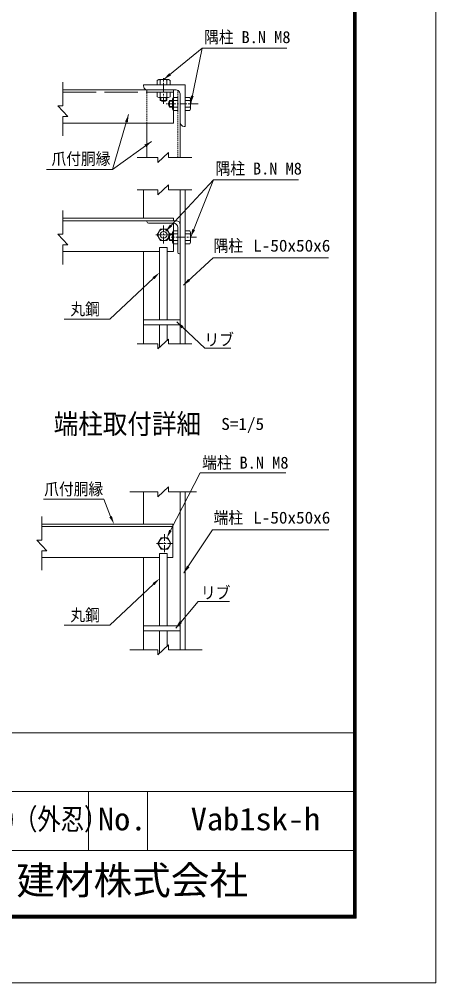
# Model space of a CAD drawing. Units: millimetres, scale not verified, with parts at other scales. Extents: x -4455 to 4455, y -3150 to 3150.
# Drawn here: x 2954 to 4455, y -3150 to 326 of the extents above; entities that cross this region are included whole.
import ezdxf
from ezdxf.enums import TextEntityAlignment as Align

# ---------------------------------------------------------------- set-up
doc = ezdxf.new("R2010")
doc.units = ezdxf.units.MM
doc.header["$LTSCALE"] = 20
for name, pattern in [('DASHED', [7.5, 6, -1.5]), ('USER1', [2, 1.25, -0.25, 0.25, -0.25]), ('USER2', [0.375, 0.25, -0.125])]:
    doc.linetypes.add(name, pattern=pattern)
for name, color, linetype, lineweight in [('0-3_7詳細', 7, 'Continuous', 18), ('0-B_0', 1, 'Continuous', 18), ('0-E_D-TTL', 7, 'Continuous', 18)]:
    doc.layers.add(name, color=color, linetype=linetype, lineweight=lineweight)
doc.layers.add('0-F_D-TTL-TXT', color=7, linetype='Continuous')
doc.styles.add('ＭＳ ゴシック', font='')
doc.styles.get('ＭＳ ゴシック').set_extended_font_data('MS Gothic')

# ---------------------------------------------------------------- blocks, each defined once
blk = doc.blocks.new('50X6')
at = {"layer": '0-B_0', "color": 7}
for p, q in [((0, 1000), (30, 1000)), ((0, 1000), (0, 0)), ((120, 240), (120, 910)), ((0, 0), (1000, 0)), ((240, 120), (910, 120)), ((1000, 0), (1000, 30))]:
    blk.add_line(p, q, dxfattribs=at)
for centre, radius, start, end in [((30, 910), 90, 0, 90), ((240, 240), 120, 180, 270.0001), ((910, 30), 90, 0, 90.0001)]:
    blk.add_arc(centre, radius, start, end, dxfattribs=at)

msp = doc.modelspace()

# ---------------------------------------------------------------- linework, layer by layer
at = {"layer": '0-3_7詳細'}
for p, q in [((3612.85, 220.87), (3571.51, 22.19)), ((3456.14, 108.43), (3450.38, 105.11)), ((3450.38, 105.11), (3450.38, 89.23)), ((3456.14, 108.43), (3491.66, 108.43)), ((3461.9, 106.37), (3461.9, 89.23)), ((3485.9, 106.37), (3485.9, 89.23)), ((3491.66, 108.43), (3497.42, 105.11)), ((3497.42, 105.11), (3497.42, 89.23)), ((3110.74, 71.23), (3506.9, 71.23)), ((3509.9, 71.23), (3401.9, 71.23)), ((3509.9, -48.77), (3509.9, 71.23)), ((3450.38, 62.23), (3497.42, 62.23)), ((3450.38, 46.36), (3450.38, 62.23)), ((3456.14, 43.03), (3450.38, 46.36)), ((3456.14, 43.03), (3491.66, 43.03)), ((3461.9, 45.09), (3461.9, 62.23)), ((3461.9, 43.03), (3461.9, 32.37)), ((3485.9, 45.09), (3485.9, 62.23)), ((3485.9, 43.03), (3485.9, 32.37)), ((3505.7, 2.47), (3505.7, 37.99)), ((3524.9, -3.29), (3524.9, 43.75)), ((3567.78, 43.75), (3551.9, 43.75)), ((3551.9, -3.29), (3551.9, 43.75)), ((3571.1, 37.99), (3567.78, 43.75)), ((3571.1, 2.47), (3571.1, 37.99)), ((3461.9, 32.37), (3485.9, 32.37)), ((3495.04, 8.23), (3495.04, 32.23)), ((3505.7, 32.23), (3495.04, 32.23)), ((3505.7, 8.23), (3495.04, 8.23)), ((3505.7, 2.47), (3509.03, -3.29)), ((3507.76, 32.23), (3524.9, 32.23)), ((3507.76, 8.23), (3524.9, 8.23)), ((3569.04, 32.23), (3551.9, 32.23)), ((3569.04, 8.23), (3551.9, 8.23)), ((3571.1, 2.47), (3567.78, -3.29)), ((3509.03, -3.29), (3524.9, -3.29)), ((3567.78, -3.29), (3551.9, -3.29)), ((3110.74, -48.77), (3509.9, -48.77)), ((3413.9, -173.5), (3413.9, -48.77)), ((3533.9, -173.5), (3533.9, -39.77)), ((3289.69, -216.01), (3430.22, -114.75)), ((3654, -253.2), (3571.84, -459.12)), ((3401.9, -391.98), (3401.9, -290.21)), ((3533.9, -845.83), (3533.9, -290.21)), ((3551.9, -845.83), (3551.9, -290.21)), ((3110.9, -391.98), (3506.9, -391.98)), ((3110.9, -400.98), (3506.9, -400.98)), ((3509.9, -391.98), (3401.9, -391.98)), ((3518.9, -400.98), (3413.9, -400.98)), ((3413.9, -400.98), (3413.9, -403.98)), ((3509.9, -409.98), (3419.9, -409.98)), ((3424.4, -391.98), (3424.6, -391.98)), ((3509.9, -400.98), (3509.9, -391.98)), ((3509.9, -511.98), (3509.9, -409.98)), ((3533.9, -520.98), (3533.9, -415.98)), ((3495.04, -472.98), (3495.04, -448.98)), ((3505.7, -448.98), (3495.04, -448.98)), ((3505.7, -478.74), (3505.7, -443.22)), ((3507.76, -448.98), (3524.9, -448.98)), ((3524.9, -514.98), (3524.9, -424.98)), ((3524.9, -484.5), (3524.9, -437.46)), ((3567.78, -437.46), (3551.9, -437.46)), ((3551.9, -484.5), (3551.9, -437.46)), ((3569.04, -448.98), (3551.9, -448.98)), ((3571.1, -443.22), (3567.78, -437.46)), ((3571.1, -478.74), (3571.1, -443.22)), ((3505.7, -472.98), (3495.04, -472.98)), ((3505.7, -478.74), (3509.03, -484.5)), ((3507.76, -472.98), (3524.9, -472.98)), ((3509.03, -484.5), (3524.9, -484.5)), ((3569.04, -472.98), (3551.9, -472.98)), ((3567.78, -484.5), (3551.9, -484.5)), ((3571.1, -478.74), (3567.78, -484.5)), ((3110.9, -511.98), (3459.22, -511.98)), ((3401.9, -845.83), (3401.9, -511.98)), ((3459.22, -758.46), (3459.22, -498.04)), ((3459.22, -498.04), (3486.22, -498.04)), ((3486.22, -758.46), (3486.22, -498.04)), ((3486.22, -511.98), (3509.9, -511.98)), ((3533.9, -520.98), (3530.9, -520.98)), ((3533.9, -758.46), (3401.9, -758.46)), ((3533.9, -776.46), (3401.9, -776.46)), ((3459.22, -857.67), (3459.22, -776.46)), ((3486.22, -832.6), (3486.22, -776.46)), ((3401.9, -1495.73), (3401.9, -1379.68)), ((3533.9, -1949.58), (3533.9, -1379.68)), ((3551.9, -1949.58), (3551.9, -1379.68)), ((3034.98, -1495.73), (3506.9, -1495.73)), ((3034.98, -1504.73), (3506.9, -1504.73)), ((3506.9, -1495.73), (3401.9, -1495.73)), ((3424.4, -1495.73), (3424.6, -1495.73)), ((3506.9, -1615.73), (3506.9, -1495.73)), ((3034.98, -1615.73), (3459.22, -1615.73)), ((3401.9, -1949.58), (3401.9, -1615.73)), ((3459.22, -1862.21), (3459.22, -1601.79)), ((3459.22, -1601.79), (3486.22, -1601.79)), ((3486.22, -1862.21), (3486.22, -1601.79)), ((3486.22, -1615.73), (3506.9, -1615.73)), ((3533.9, -1862.21), (3401.9, -1862.21)), ((3533.9, -1880.21), (3401.9, -1880.21)), ((3459.22, -1961.42), (3459.22, -1880.21)), ((3486.22, -1936.35), (3486.22, -1880.21))]:
    msp.add_line(p, q, dxfattribs=at)
at = {"layer": '0-3_7詳細', "color": 1, "linetype": 'USER1'}
for p, q in [((3473.9, 21.13), (3473.9, 113.5)), ((3597.9, 20.23), (3481.46, 20.23)), ((3473.9, -417.79), (3473.9, -487.18)), ((3445.34, -451.98), (3502.46, -451.98)), ((3593, -460.98), (3500.64, -460.98)), ((3476.9, -1531.54), (3476.9, -1600.93)), ((3448.34, -1565.73), (3505.46, -1565.73))]:
    msp.add_line(p, q, dxfattribs=at)
at = {"layer": '0-3_7詳細', "color": 4}
for p, q in [((3110.74, 13.67), (3110.74, 99.25)), ((3092.74, 13.67), (3128.74, -25.1)), ((3110.74, 13.67), (3092.74, 13.67)), ((3110.74, -25.1), (3110.74, -95.3)), ((3110.74, -25.1), (3128.74, -25.1)), ((3452.58, -173.5), (3378.36, -173.5)), ((3452.58, -191.5), (3491.35, -155.5)), ((3452.58, -173.5), (3452.58, -191.5)), ((3491.35, -173.5), (3491.35, -155.5)), ((3491.35, -173.5), (3576.03, -173.5)), ((3452.58, -308.21), (3491.35, -272.21)), ((3491.35, -290.21), (3491.35, -272.21)), ((3452.58, -290.21), (3378.36, -290.21)), ((3452.58, -290.21), (3452.58, -308.21)), ((3491.35, -290.21), (3576.03, -290.21)), ((3110.9, -449.54), (3110.9, -363.96)), ((3092.9, -449.54), (3128.9, -488.31)), ((3110.9, -449.54), (3092.9, -449.54)), ((3110.9, -488.31), (3110.9, -558.51)), ((3110.9, -488.31), (3128.9, -488.31)), ((3452.58, -863.83), (3491.35, -827.83)), ((3491.35, -845.83), (3491.35, -827.83)), ((3452.58, -845.83), (3378.36, -845.83)), ((3452.58, -845.83), (3452.58, -863.83)), ((3491.35, -845.83), (3576.03, -845.83)), ((3452.58, -1379.68), (3352.13, -1379.68)), ((3452.58, -1397.68), (3491.35, -1361.68)), ((3452.58, -1379.68), (3452.58, -1397.68)), ((3491.35, -1379.68), (3491.35, -1361.68)), ((3491.35, -1379.68), (3592.8, -1379.68)), ((3034.98, -1553.29), (3034.98, -1467.71)), ((3016.98, -1553.29), (3052.98, -1592.06)), ((3034.98, -1553.29), (3016.98, -1553.29)), ((3034.98, -1592.06), (3034.98, -1662.25)), ((3034.98, -1592.06), (3052.98, -1592.06)), ((3452.58, -1967.58), (3491.35, -1931.58)), ((3491.35, -1949.58), (3491.35, -1931.58)), ((3452.58, -1949.58), (3352.13, -1949.58)), ((3452.58, -1949.58), (3452.58, -1967.58)), ((3491.35, -1949.58), (3612.4, -1949.58))]:
    msp.add_line(p, q, dxfattribs=at)
at = {"layer": '0-3_7詳細', "color": 1, "linetype": 'USER2'}
for p, q in [((3413.9, -48.77), (3413.9, 71.31)), ((3524.9, -173.5), (3524.9, 68.82))]:
    msp.add_line(p, q, dxfattribs=at)
at = {"layer": '0-3_7詳細', "color": 3, "linetype": 'DASHED'}
msp.add_line((3110.74, 62.23), (3509.9, 62.23), dxfattribs=at)
at = {"layer": '0-3_7詳細', "color": 1}
for p, q in [((3464.3, 43.03), (3464.3, 31.16)), ((3483.5, 43.03), (3483.5, 31.16)), ((3505.7, 29.83), (3493.83, 29.83)), ((3505.7, 10.63), (3493.83, 10.63)), ((3505.7, -451.38), (3493.83, -451.38)), ((3505.7, -470.58), (3493.83, -470.58)), ((3437.35, -608.58), (3279.65, -756.77)), ((3114.92, -756.77), (3279.65, -756.77)), ((3498.55, -1518.44), (3606.1, -1310.64)), ((3606.1, -1310.64), (3914.59, -1310.64)), ((3040.82, -1405.94), (3257.76, -1405.94)), ((3282.82, -1468.45), (3257.76, -1405.94)), ((3437.35, -1712.33), (3279.65, -1860.52)), ((3114.92, -1860.52), (3279.65, -1860.52))]:
    msp.add_line(p, q, dxfattribs=at)
at = {"layer": '0-3_7詳細'}
for points in [[(3918.66, 220.87), (3612.85, 220.87), (3475.46, 109.69)], [(3491.66, 43.03), (3497.42, 46.36), (3497.42, 62.23)], [(3505.7, 37.99), (3509.03, 43.75), (3524.9, 43.75)], [(3051.7, -216.01), (3289.69, -216.01), (3347.51, -18.14)], [(3959.81, -253.2), (3654, -253.2), (3481.59, -438.76)], [(3505.7, -443.22), (3509.03, -437.46), (3524.9, -437.46)], [(4068.06, -535.15), (3652.23, -535.15), (3545.31, -633.58)], [(3716.37, -861.46), (3622.45, -861.46), (3521.61, -766.31)]]:
    msp.add_lwpolyline(points, dxfattribs=at)
at = {"layer": '0-3_7詳細', "color": 3}
for points in [[(3497.42, -451.98), (3485.66, -431.61), (3462.14, -431.61), (3450.38, -451.98), (3462.14, -472.35), (3485.66, -472.35)], [(3500.42, -1565.73), (3488.66, -1545.36), (3465.14, -1545.36), (3453.38, -1565.73), (3465.14, -1586.1), (3488.66, -1586.1)]]:
    msp.add_lwpolyline(points, close=True, dxfattribs=at)
at = {"layer": '0-3_7詳細', "color": 1}
for points in [[(4069.64, -1515.79), (3650.17, -1515.79), (3547.26, -1671.61)], [(3711.97, -1775.1), (3598.13, -1775.1), (3517.43, -1870.53)]]:
    msp.add_lwpolyline(points, dxfattribs=at)
at = {"layer": '0-3_7詳細', "color": 3}
for centre, radius in [((3473.9, -451.98), 20.4), ((3473.9, -451.98), 12), ((3476.9, -1565.73), 20.4)]:
    msp.add_circle(centre, radius, dxfattribs=at)
at = {"layer": '0-3_7詳細'}
for centre, radius, start, end in [((3456.14, 99.34), 9.09, 50.6618, 90), ((3473.9, 72.43), 36, 70.52878, 109.47122), ((3491.66, 99.34), 9.09, 90, 129.3382), ((3456.14, 52.12), 9.09, 270, 309.3382), ((3473.9, 79.03), 36, 250.52878, 289.47122), ((3491.66, 52.12), 9.09, 230.6618, 270), ((3514.79, 37.99), 9.09, 180, 219.3382), ((3562.01, 37.99), 9.09, 320.6618, 0), ((3473.9, 53.16), 24, 240, 300), ((3515.83, 20.23), 24, 150, 210), ((3541.7, 20.23), 36, 160.52878, 199.47122), ((3514.79, 2.47), 9.09, 140.6618, 180), ((3535.1, 20.23), 36, 340.52878, 19.47122), ((3562.01, 2.47), 9.09, 0, 39.3382), ((3419.9, -403.98), 6, 180, 270), ((3509.9, -424.98), 15, 0, 90), ((3518.9, -415.98), 15, 0, 90), ((3515.83, -460.98), 24, 150, 210), ((3514.79, -443.22), 9.09, 180, 219.3382), ((3541.7, -460.98), 36, 160.52878, 199.47122), ((3562.01, -443.22), 9.09, 320.6618, 0), ((3535.1, -460.98), 36, 340.52878, 19.47122), ((3514.79, -478.74), 9.09, 140.6618, 180), ((3562.01, -478.74), 9.09, 0, 39.3382), ((3530.9, -514.98), 6, 180, 270)]:
    msp.add_arc(centre, radius, start, end, dxfattribs=at)
for points in [[(3473.9, 108.43), (3493.95, 131.35), (3500.5, 123.25)], [(3571.1, 20.23), (3572.11, 50.66), (3582.31, 48.54)], [(3348.07, -16.22), (3344.66, -46.48), (3334.66, -43.56)], [(3431.84, -113.59), (3410.55, -135.35), (3404.46, -126.9)], [(3480.23, -440.22), (3496.83, -414.7), (3504.47, -421.79)], [(3571.1, -460.98), (3577.38, -431.18), (3587.06, -435.05)], [(3543.83, -634.94), (3562.38, -610.79), (3569.43, -618.45)], [(3520.16, -764.94), (3545.56, -781.74), (3538.41, -789.32)]]:
    msp.add_solid(points, dxfattribs=at)
at = {"layer": '0-3_7詳細', "color": 1}
for points in [[(3433.93, -604.94), (3459.22, -588.04), (3440.78, -612.23)], [(3287.36, -1466.37), (3295.32, -1495.73), (3278.27, -1470.54)], [(3503.04, -1520.65), (3485.31, -1545.36), (3494.07, -1516.23)], [(3546.16, -1673.28), (3558.34, -1645.38), (3567.04, -1651.12)], [(3433.93, -1708.68), (3459.22, -1691.78), (3440.78, -1715.97)], [(3516.14, -1872.06), (3531.54, -1845.79), (3539.49, -1852.51)]]:
    msp.add_solid(points, dxfattribs=at)
at = {"layer": '0-E_D-TTL'}
for p, q in [((2248.59, -2248.64), (4157.81, -2248.64)), ((2248.59, -2460.77), (4157.81, -2460.77)), ((3203.2, -2460.77), (3203.2, -2672.91)), ((3415.33, -2460.77), (3415.33, -2672.91)), ((2248.59, -2672.91), (4157.81, -2672.91))]:
    msp.add_line(p, q, dxfattribs=at)
at = {"layer": '0-E_D-TTL', "color": 2}
msp.add_lwpolyline([(-4454.9, 3150.21), (4454.8, 3150.21), (4454.8, -3150.21), (-4454.9, -3150.21)], close=True, dxfattribs=at)
at = {"layer": '0-E_D-TTL'}
for points in [[(-4168.52, 2916.87), (4168.41, 2916.87), (4168.41, -2916.87), (-4168.52, -2916.87)], [(-4165.87, 2914.21), (4165.76, 2914.21), (4165.76, -2914.21), (-4165.87, -2914.21)], [(-4163.21, 2911.56), (4163.11, 2911.56), (4163.11, -2911.56), (-4163.21, -2911.56)], [(-4160.56, 2908.91), (4160.46, 2908.91), (4160.46, -2908.91), (-4160.56, -2908.91)], [(-4157.91, 2906.26), (4157.81, 2906.26), (4157.81, -2906.26), (-4157.91, -2906.26)]]:
    msp.add_lwpolyline(points, close=True, dxfattribs=at)

# ---------------------------------------------------------------- block references
at = {"layer": '0-3_7詳細', "xscale": 0.15, "yscale": 0.15, "rotation": 180}
msp.add_blockref('50X6', (3551.9, 89.23), dxfattribs=at)

# ---------------------------------------------------------------- texts
at = {"layer": '0-3_7詳細', "color": 3, "style": 'ＭＳ ゴシック'}
for s, width, p in [('隅柱', 0.9, (3619.89, 226.6)), ('爪付胴縁', 0.9, (3069.84, -212.29)), ('隅柱', 0.9, (3661.04, -247.48)), ('隅柱', 0.9, (3653.95, -525.63)), ('L-50x50x6', 1.05, (3796.77, -525.63)), ('丸鋼', 0.9, (3137.75, -754.6)), ('リブ', 0.9, (3621.24, -864.55)), ('S=1/5', 1.05, (3681.62, -1169)), ('端柱', 0.9, (3612.77, -1308.47)), ('爪付胴縁', 0.9, (3043.54, -1403.76)), ('端柱', 0.9, (3653.95, -1506.81)), ('L-50x50x6', 1.05, (3796.77, -1506.81)), ('リブ', 0.9, (3608.27, -1777.83)), ('丸鋼', 0.9, (3137.75, -1858.34))]:
    msp.add_text(s, height=43.26, dxfattribs=dict(at, width=width)).set_placement(p, align=Align.BOTTOM_LEFT)
for p in [(3754.7, 226.6), (3795.85, -247.48), (3747.58, -1308.47)]:
    msp.add_text('B.N M8', height=43.26, dxfattribs=at).set_placement(p, align=Align.BOTTOM_LEFT)
at = {"layer": '0-3_7詳細', "style": 'ＭＳ ゴシック', "width": 0.9}
msp.add_text('端柱取付詳細', height=72.14, dxfattribs=at).set_placement((3077.53, -1191.8), align=Align.BOTTOM_LEFT)
at = {"layer": '0-F_D-TTL-TXT', "style": 'ＭＳ ゴシック'}
for s, height, width, p in [('VAB1型H1800（外忍）', 76.97, 0.8, (2473.9, -2621.64)), ('No.', 81.67, 1.05, (3237.14, -2624.97)), ('Vab1sk-h', 81.67, 1.05, (3571.6, -2624.97))]:
    msp.add_text(s, height=height, dxfattribs=dict(at, width=width)).set_placement(p, align=Align.BOTTOM_LEFT)
msp.add_text('JFE 建材株式会社', height=102.1, dxfattribs=at).set_placement((2664.78, -2862.24), align=Align.BOTTOM_LEFT)

doc.saveas('drawing.dxf')
